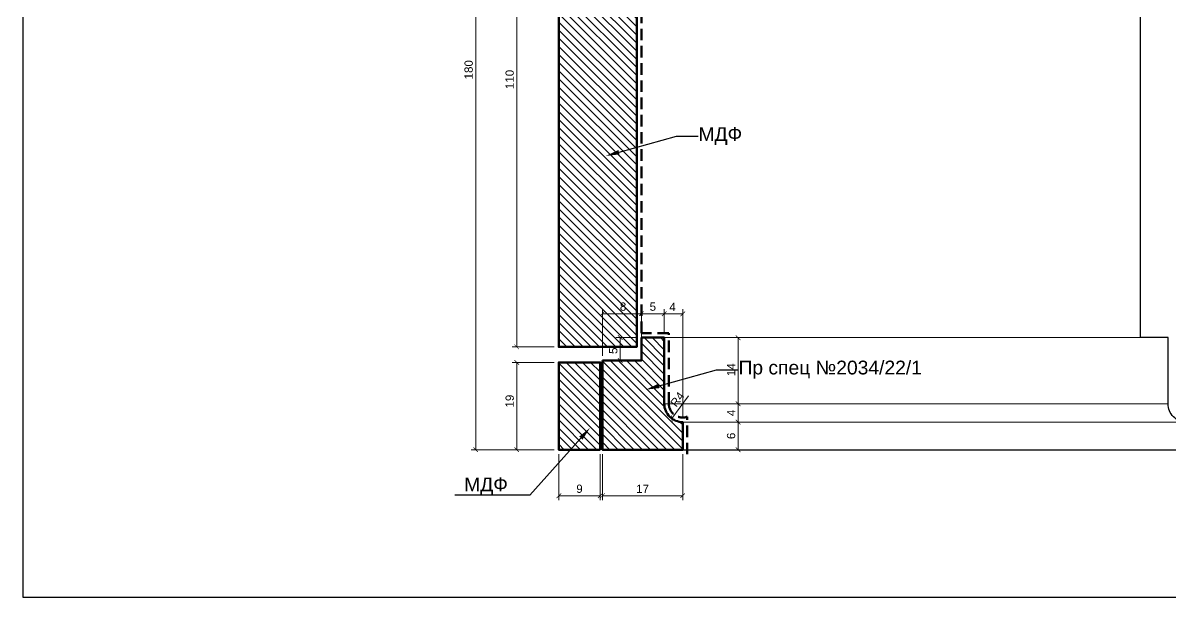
# Model space of a CAD drawing. Header units: inches. Extents: x 338 to 713, y 1045 to 1295.
# Drawn here: x 337.6 to 587.2, y 1045.3 to 1170.3 of the extents above; entities that cross this region are included whole.
import ezdxf
from ezdxf import colors
from ezdxf.entities.mleader import LeaderData, LeaderLine
from ezdxf.math import Vec2, Vec3

# ---------------------------------------------------------------- set-up
doc = ezdxf.new("R2010")
doc.units = ezdxf.units.IN
doc.header["$MEASUREMENT"] = 0
doc.linetypes.add('HIDDEN', pattern=[0.375, 0.25, -0.125])
doc.layers.add('Outside panel', color=7, linetype='Continuous', lineweight=18, true_color=0x7f5e57)
doc.layers.add('линия 50', color=1, linetype='Continuous', lineweight=140)
doc.layers.add('размеры в модели', color=7, linetype='Continuous')
doc.styles.get("Standard").update_dxf_attribs({"font": 'arial.ttf'})
doc.dimstyles.new('M_1', dxfattribs={"dimtxt": 1.8, "dimasz": 1, "dimexe": 1, "dimexo": 1, "dimgap": 0.6, "dimtad": 1, "dimdec": 0, "dimdsep": 46, "dimtxsty": 'Standard', "dimblk": 'ARCHTICK', "dimcen": -5, "dimclrd": 7, "dimclre": 7, "dimclrt": 7, "dimadec": 0, "dimazin": 0, "dimtfac": 1, "dimtdec": 0, "dimtmove": 0, "dimatfit": 3, "dimfxl": 1, "dimtolj": 1, "dimtzin": 0, "dimlwd": 5, "dimlwe": 5, "dimarcsym": 0})
pattern_1 = [(135, (-309787.5967, 95882.6299), (-0.8838834765, -0.8838834765), [])]

# ---------------------------------------------------------------- blocks, each defined once
blk = doc.blocks.new('_ArchTick')
at = {"color": 0, "linetype": 'ByBlock', "const_width": 0.15}
blk.add_lwpolyline([(-0.5, -0.5), (0.5, 0.5)], dxfattribs=at)
blk = doc.blocks.new('*D32')
at = {"color": 7, "lineweight": 5, "ltscale": 1000, "transparency": 16777216}
for p, q in [((573.8, 1257.43), (606.74, 1257.43)), ((605.74, 1257.43), (605.74, 1077.43)), ((591.76, 1077.43), (606.74, 1077.43))]:
    blk.add_line(p, q, dxfattribs=at)
at = {"layer": 'Defpoints', "color": 0, "ltscale": 1000, "transparency": 16777216}
for p in [(572.8, 1257.43), (590.76, 1077.43), (605.74, 1077.43)]:
    blk.add_point(p, dxfattribs=at)
at = {"color": 7, "lineweight": 5, "ltscale": 1000, "transparency": 16777216}
for p, rotation in [((605.74, 1257.43), 90), ((605.74, 1077.43), 270)]:
    blk.add_blockref('_ArchTick', p, dxfattribs=dict(at, rotation=rotation))
at = {"color": 7, "ltscale": 1000, "transparency": 16777216, "insert": (604.22, 1164.32), "char_height": 1.8, "attachment_point": 5, "rotation": 90}
blk.add_mtext('\\A1;180', dxfattribs=at)
blk = doc.blocks.new('*D31')
at = {"layer": 'Defpoints', "color": 0, "ltscale": 1000, "transparency": 16777216}
for p in [(481.14, 1107), (477.14, 1101.82), (481.14, 1083.43)]:
    blk.add_point(p, dxfattribs=at)
at = {"layer": 'размеры в модели', "color": 7, "lineweight": 5, "ltscale": 1000, "transparency": 16777216}
for p, q in [((477.14, 1102.82), (477.14, 1108)), ((477.14, 1107), (481.14, 1107)), ((481.14, 1084.43), (481.14, 1108))]:
    blk.add_line(p, q, dxfattribs=at)
at = {"layer": 'размеры в модели', "color": 7, "lineweight": 5, "ltscale": 1000, "transparency": 16777216, "rotation": 180}
blk.add_blockref('_ArchTick', (477.14, 1107), dxfattribs=at)
at = {"layer": 'размеры в модели', "color": 7, "lineweight": 5, "ltscale": 1000, "transparency": 16777216}
blk.add_blockref('_ArchTick', (481.14, 1107), dxfattribs=at)
at = {"layer": 'размеры в модели', "color": 7, "ltscale": 1000, "transparency": 16777216, "insert": (478.92, 1108.5), "char_height": 1.8, "attachment_point": 5}
blk.add_mtext('\\A1;4', dxfattribs=at)
blk = doc.blocks.new('*D15')
at = {"layer": 'Defpoints', "color": 0, "ltscale": 1000, "transparency": 16777216}
for p in [(467.56, 1101.82), (472.19, 1101.82), (472.15, 1096.83)]:
    blk.add_point(p, dxfattribs=at)
at = {"layer": 'размеры в модели', "color": 7, "lineweight": 5, "ltscale": 1000, "transparency": 16777216}
for p, q in [((471.19, 1101.82), (466.56, 1101.82)), ((467.56, 1096.83), (467.56, 1101.82)), ((471.15, 1096.83), (466.56, 1096.83))]:
    blk.add_line(p, q, dxfattribs=at)
for p, rotation in [((467.56, 1101.82), 90), ((467.56, 1096.83), 270)]:
    blk.add_blockref('_ArchTick', p, dxfattribs=dict(at, rotation=rotation))
at = {"layer": 'размеры в модели', "color": 7, "ltscale": 1000, "transparency": 16777216, "insert": (466.04, 1098.97), "char_height": 1.8, "attachment_point": 5, "rotation": 90}
blk.add_mtext('\\A1;5', dxfattribs=at)
blk = doc.blocks.new('*D14')
at = {"layer": 'Defpoints', "color": 0, "ltscale": 1000, "transparency": 16777216}
for p in [(481.14, 1087.43), (478.77, 1084.21)]:
    blk.add_point(p, dxfattribs=at)
at = {"layer": 'размеры в модели', "color": 7, "lineweight": 5, "ltscale": 1000, "transparency": 16777216}
blk.add_line((482.4, 1089.15), (478.77, 1084.21), dxfattribs=at)
at = {"layer": 'размеры в модели', "color": 7, "lineweight": 5, "ltscale": 1000, "transparency": 16777216, "rotation": 233.725737259468}
blk.add_blockref('_ArchTick', (478.77, 1084.21), dxfattribs=at)
at = {"layer": 'размеры в модели', "color": 7, "ltscale": 1000, "transparency": 16777216, "insert": (479.98, 1088.39), "char_height": 1.8, "attachment_point": 5, "rotation": 53.7257}
blk.add_mtext('\\A1;R4', dxfattribs=at)
blk = doc.blocks.new('*D13')
at = {"layer": 'Defpoints', "color": 0, "ltscale": 1000, "transparency": 16777216}
for p in [(481.14, 1083.43), (481.14, 1077.43), (493.2, 1077.43)]:
    blk.add_point(p, dxfattribs=at)
at = {"layer": 'размеры в модели', "color": 7, "lineweight": 5, "ltscale": 1000, "transparency": 16777216}
for p, q in [((482.14, 1083.43), (494.2, 1083.43)), ((493.2, 1083.43), (493.2, 1077.43)), ((482.14, 1077.43), (494.2, 1077.43))]:
    blk.add_line(p, q, dxfattribs=at)
for p, rotation in [((493.2, 1083.43), 90), ((493.2, 1077.43), 270)]:
    blk.add_blockref('_ArchTick', p, dxfattribs=dict(at, rotation=rotation))
at = {"layer": 'размеры в модели', "color": 7, "ltscale": 1000, "transparency": 16777216, "insert": (491.68, 1080.43), "char_height": 1.8, "attachment_point": 5, "rotation": 90}
blk.add_mtext('\\A1;6', dxfattribs=at)
blk = doc.blocks.new('*D12')
at = {"layer": 'Defpoints', "color": 0, "ltscale": 1000, "transparency": 16777216}
for p in [(477.14, 1087.43), (481.14, 1083.43), (493.2, 1083.43)]:
    blk.add_point(p, dxfattribs=at)
at = {"layer": 'размеры в модели', "color": 7, "lineweight": 5, "ltscale": 1000, "transparency": 16777216}
for p, q in [((478.14, 1087.43), (494.2, 1087.43)), ((493.2, 1087.43), (493.2, 1083.43)), ((482.14, 1083.43), (494.2, 1083.43))]:
    blk.add_line(p, q, dxfattribs=at)
for p, rotation in [((493.2, 1087.43), 90), ((493.2, 1083.43), 270)]:
    blk.add_blockref('_ArchTick', p, dxfattribs=dict(at, rotation=rotation))
at = {"layer": 'размеры в модели', "color": 7, "ltscale": 1000, "transparency": 16777216, "insert": (491.7, 1085.43), "char_height": 1.8, "attachment_point": 5, "rotation": 90}
blk.add_mtext('\\A1;4', dxfattribs=at)
blk = doc.blocks.new('*D11')
at = {"layer": 'Defpoints', "color": 0, "ltscale": 1000, "transparency": 16777216}
for p in [(477.14, 1101.82), (477.14, 1087.43), (493.2, 1087.43)]:
    blk.add_point(p, dxfattribs=at)
at = {"layer": 'размеры в модели', "color": 7, "lineweight": 5, "ltscale": 1000, "transparency": 16777216}
for p, q in [((478.14, 1101.82), (494.2, 1101.82)), ((493.2, 1101.82), (493.2, 1087.43)), ((478.14, 1087.43), (494.2, 1087.43))]:
    blk.add_line(p, q, dxfattribs=at)
for p, rotation in [((493.2, 1101.82), 90), ((493.2, 1087.43), 270)]:
    blk.add_blockref('_ArchTick', p, dxfattribs=dict(at, rotation=rotation))
at = {"layer": 'размеры в модели', "color": 7, "ltscale": 1000, "transparency": 16777216, "insert": (491.69, 1094.84), "char_height": 1.8, "attachment_point": 5, "rotation": 90}
blk.add_mtext('\\A1;14', dxfattribs=at)
blk = doc.blocks.new('*D10')
at = {"layer": 'Defpoints', "color": 0, "ltscale": 1000, "transparency": 16777216}
for p in [(477.14, 1107.04), (477.14, 1101.82), (472.15, 1096.83)]:
    blk.add_point(p, dxfattribs=at)
at = {"layer": 'размеры в модели', "color": 7, "lineweight": 5, "ltscale": 1000, "transparency": 16777216}
for p, q in [((472.15, 1097.83), (472.15, 1108.04)), ((472.15, 1107.04), (477.14, 1107.04)), ((477.14, 1102.82), (477.14, 1108.04))]:
    blk.add_line(p, q, dxfattribs=at)
at = {"layer": 'размеры в модели', "color": 7, "lineweight": 5, "ltscale": 1000, "transparency": 16777216, "rotation": 180}
blk.add_blockref('_ArchTick', (472.15, 1107.04), dxfattribs=at)
at = {"layer": 'размеры в модели', "color": 7, "lineweight": 5, "ltscale": 1000, "transparency": 16777216}
blk.add_blockref('_ArchTick', (477.14, 1107.04), dxfattribs=at)
at = {"layer": 'размеры в модели', "color": 7, "ltscale": 1000, "transparency": 16777216, "insert": (474.65, 1108.56), "char_height": 1.8, "attachment_point": 5}
blk.add_mtext('\\A1;5', dxfattribs=at)
blk = doc.blocks.new('*D9')
at = {"layer": 'Defpoints', "color": 0, "ltscale": 1000, "transparency": 16777216}
for p in [(472.15, 1107.04), (463.69, 1096.83), (472.15, 1096.83)]:
    blk.add_point(p, dxfattribs=at)
at = {"layer": 'размеры в модели', "color": 7, "lineweight": 5, "ltscale": 1000, "transparency": 16777216}
for p, q in [((463.69, 1097.83), (463.69, 1108.04)), ((463.69, 1107.04), (472.15, 1107.04)), ((472.15, 1097.83), (472.15, 1108.04))]:
    blk.add_line(p, q, dxfattribs=at)
at = {"layer": 'размеры в модели', "color": 7, "lineweight": 5, "ltscale": 1000, "transparency": 16777216, "rotation": 180}
blk.add_blockref('_ArchTick', (463.69, 1107.04), dxfattribs=at)
at = {"layer": 'размеры в модели', "color": 7, "lineweight": 5, "ltscale": 1000, "transparency": 16777216}
blk.add_blockref('_ArchTick', (472.15, 1107.04), dxfattribs=at)
at = {"layer": 'размеры в модели', "color": 7, "ltscale": 1000, "transparency": 16777216, "insert": (468.17, 1108.56), "char_height": 1.8, "attachment_point": 5}
blk.add_mtext('\\A1;8', dxfattribs=at)
blk = doc.blocks.new('*D8')
at = {"layer": 'Defpoints', "color": 0, "ltscale": 1000, "transparency": 16777216}
for p in [(454.19, 1096.43), (445.02, 1077.43), (454.19, 1077.43)]:
    blk.add_point(p, dxfattribs=at)
at = {"layer": 'размеры в модели', "color": 7, "lineweight": 5, "ltscale": 1000, "transparency": 16777216}
for p, q in [((453.19, 1096.43), (444.02, 1096.43)), ((445.02, 1096.43), (445.02, 1077.43)), ((453.19, 1077.43), (444.02, 1077.43))]:
    blk.add_line(p, q, dxfattribs=at)
for p, rotation in [((445.02, 1096.43), 90), ((445.02, 1077.43), 270)]:
    blk.add_blockref('_ArchTick', p, dxfattribs=dict(at, rotation=rotation))
at = {"layer": 'размеры в модели', "color": 7, "ltscale": 1000, "transparency": 16777216, "insert": (443.5, 1088), "char_height": 1.8, "attachment_point": 5, "rotation": 90}
blk.add_mtext('\\A1;19', dxfattribs=at)
blk = doc.blocks.new('*D7')
at = {"layer": 'Defpoints', "color": 0, "ltscale": 1000, "transparency": 16777216}
for p in [(454.19, 1209.61), (445.02, 1099.82), (454.19, 1099.82)]:
    blk.add_point(p, dxfattribs=at)
at = {"layer": 'размеры в модели', "color": 7, "lineweight": 5, "ltscale": 1000, "transparency": 16777216}
for p, q in [((453.19, 1209.61), (444.02, 1209.61)), ((445.02, 1209.61), (445.02, 1099.82)), ((453.19, 1099.82), (444.02, 1099.82))]:
    blk.add_line(p, q, dxfattribs=at)
for p, rotation in [((445.02, 1209.61), 90), ((445.02, 1099.82), 270)]:
    blk.add_blockref('_ArchTick', p, dxfattribs=dict(at, rotation=rotation))
at = {"layer": 'размеры в модели', "color": 7, "ltscale": 1000, "transparency": 16777216, "insert": (443.5, 1158.03), "char_height": 1.8, "attachment_point": 5, "rotation": 90}
blk.add_mtext('\\A1;110', dxfattribs=at)
blk = doc.blocks.new('*D2')
at = {"layer": 'Defpoints', "color": 0, "ltscale": 1000, "transparency": 16777216}
for p in [(454.2, 1257.43), (436.1, 1077.43), (454.19, 1077.43)]:
    blk.add_point(p, dxfattribs=at)
at = {"layer": 'размеры в модели', "color": 7, "lineweight": 5, "ltscale": 1000, "transparency": 16777216}
for p, q in [((453.2, 1257.43), (435.1, 1257.43)), ((436.1, 1257.43), (436.1, 1077.43)), ((453.19, 1077.43), (435.1, 1077.43))]:
    blk.add_line(p, q, dxfattribs=at)
for p, rotation in [((436.1, 1257.43), 90), ((436.1, 1077.43), 270)]:
    blk.add_blockref('_ArchTick', p, dxfattribs=dict(at, rotation=rotation))
at = {"layer": 'размеры в модели', "color": 7, "ltscale": 1000, "transparency": 16777216, "insert": (434.58, 1160.14), "char_height": 1.8, "attachment_point": 5, "rotation": 90}
blk.add_mtext('\\A1;180', dxfattribs=at)

msp = doc.modelspace()

# ---------------------------------------------------------------- hatches: boundary and pattern name
at = {"layer": 'Outside panel', "ltscale": 1000}
h = msp.add_hatch(dxfattribs=at)
h.set_pattern_fill('ANSI31', color=5, scale=10, angle=90)
h.set_pattern_definition(pattern_1)
h.paths.add_polyline_path([(471.15, 1209.61), (454.19, 1209.61), (454.19, 1099.82), (471.15, 1099.82), (471.15, 1168.69), (462.65, 1171.77, -1), (462.07, 1171.98, -1), (462.65, 1171.77), (471.15, 1168.69)])
h = msp.add_hatch(dxfattribs=at)
h.set_pattern_fill('ANSI31', color=256, scale=10, angle=90)
h.set_pattern_definition([(135, (-305608.9844, 95518.2018), (-0.8838834765, -0.8838834765), [])])
h.paths.add_polyline_path([(477.14, 1101.82), (472.15, 1101.82), (472.15, 1096.83), (463.69, 1096.83), (463.69, 1077.43), (481.14, 1077.43), (481.14, 1083.43, -0.414214), (477.14, 1087.43), (477.14, 1091.88), (471.73, 1086.93, -1), (471.27, 1086.5, -1), (471.73, 1086.93), (477.14, 1091.88)])
h = msp.add_hatch(dxfattribs=at)
h.set_pattern_fill('ANSI31', color=5, scale=10, angle=90)
h.set_pattern_definition(pattern_1)
h.paths.add_polyline_path([(463.19, 1096.43), (454.19, 1096.43), (454.19, 1077.43), (463.19, 1077.43)])

# ---------------------------------------------------------------- linework, layer by layer
at = {"color": 7, "lineweight": 15, "ltscale": 1000}
for p, q in [((476.5, 1101.82), (586.76, 1101.82)), ((477.14, 1087.43), (586.76, 1087.43)), ((481.14, 1083.43), (590.76, 1083.43))]:
    msp.add_line(p, q, dxfattribs=at)
at = {"color": 6, "ltscale": 1000}
msp.add_lwpolyline([(337.6, 1045.34), (712.6, 1045.34), (712.6, 1295.34), (337.6, 1295.34)], close=True, dxfattribs=at)
at = {"color": 7}
msp.add_lwpolyline([(481.14, 1077.43), (590.76, 1077.43), (590.76, 1083.43, -0.414214), (586.76, 1087.43), (586.76, 1101.82), (580.77, 1101.82), (580.77, 1209.61), (589.83, 1209.61), (589.83, 1218.22), (586.66, 1218.22), (586.66, 1218.22, 0.315042), (589.88, 1225.82, 0.223867), (585.9, 1229.76, -0.531016), (584.15, 1239.26), (584.15, 1242.59, -0.395599), (580.08, 1246.59), (580.08, 1250.25), (577.58, 1250.25), (577.58, 1250.89, 0.873944), (576.51, 1257.32), (467.09, 1257.32)], format="xyb", dxfattribs=at)
at = {"layer": 'линия 50', "color": 1, "linetype": 'HIDDEN', "ltscale": 10, "true_color": 0xff0909}
msp.add_lwpolyline([(482.14, 1076.43), (482.14, 1076.43), (482.14, 1084.6, -0.51766), (478.14, 1087.43), (478.14, 1102.82), (472.15, 1102.82), (472.15, 1208.61), (481.2, 1208.61), (481.2, 1219.22), (479.63, 1219.22, 0.226076), (481.22, 1226.09, 0.224949), (476.64, 1230.69, -0.555857), (475.53, 1238.81), (475.53, 1243.72, -0.487035), (471.46, 1246.61), (471.46, 1251.25), (470.25, 1251.25, 0.649356), (466.88, 1258.32), (454.2, 1258.32)], format="xyb", dxfattribs=at)
at = {"layer": 'линия 50', "color": 7}
for points in [[(471.15, 1209.61), (454.19, 1209.61), (454.19, 1099.82), (471.15, 1099.82)], [(463.19, 1077.43), (454.19, 1077.43), (454.19, 1096.43), (463.19, 1096.43)]]:
    msp.add_lwpolyline(points, close=True, dxfattribs=at)
msp.add_lwpolyline([(472.15, 1101.82), (472.15, 1096.83), (463.69, 1096.83)], dxfattribs=at)
msp.add_lwpolyline([(463.69, 1096.83), (463.69, 1077.43), (481.14, 1077.43), (481.14, 1083.43, -0.414214), (477.14, 1087.43), (477.14, 1101.82), (472.15, 1101.82)], format="xyb", dxfattribs=at)

# ---------------------------------------------------------------- dimensions: what is measured, and where the dimension line sits
at = {"color": 5, "ltscale": 1000}
dim = msp.add_linear_dim(base=(605.74, 1077.43), p1=(572.8, 1257.43), p2=(590.76, 1077.43), angle=90, dimstyle='M_1', dxfattribs=at)
dim.commit()
dim.dimension.update_dxf_attribs({"geometry": '*D32', "text_midpoint": (605.74, 1164.32), "dimtype": 128})
at = {"layer": 'размеры в модели', "color": 5, "ltscale": 1000}
for base, p1, p2, picture, middle in [((436.1, 1077.43), (454.2, 1257.43), (454.19, 1077.43), '*D2', (436.1, 1160.14)), ((445.02, 1099.82), (454.19, 1209.61), (454.19, 1099.82), '*D7', (445.02, 1158.03)), ((467.56, 1101.82), (472.15, 1096.83), (472.19, 1101.82), '*D15', (467.56, 1098.97)), ((493.2, 1087.43), (477.14, 1101.82), (477.14, 1087.43), '*D11', (493.2, 1094.84)), ((445.02, 1077.43), (454.19, 1096.43), (454.19, 1077.43), '*D8', (445.02, 1088))]:
    dim = msp.add_linear_dim(base=base, p1=p1, p2=p2, angle=90, dimstyle='M_1', dxfattribs=at)
    dim.commit()
    dim.dimension.update_dxf_attribs({"geometry": picture, "text_midpoint": middle, "dimtype": 128})
for base, p1, p2, picture, middle in [((472.15, 1107.04), (463.69, 1096.83), (472.15, 1096.83), '*D9', (468.17, 1107.04)), ((481.14, 1107), (477.14, 1101.82), (481.14, 1083.43), '*D31', (478.92, 1107))]:
    dim = msp.add_linear_dim(base=base, p1=p1, p2=p2, dimstyle='M_1', dxfattribs=at)
    dim.commit()
    dim.dimension.update_dxf_attribs({"geometry": picture, "text_midpoint": middle, "dimtype": 128})
dim = msp.add_linear_dim(base=(477.14, 1107.04), p1=(472.15, 1096.83), p2=(477.14, 1101.82), dimstyle='M_1', dxfattribs=at)
dim.commit()
dim.dimension.update_dxf_attribs({"geometry": '*D10', "text_midpoint": (474.65, 1108.56)})
dim = msp.add_radius_dim(center=(481.14, 1087.43), mpoint=(478.77, 1084.21), dimstyle='M_1', dxfattribs=at)
dim.commit()
dim.dimension.update_dxf_attribs({"geometry": '*D14', "text_midpoint": (481.19, 1087.5), "dimtype": 132})
for base, p1, p2, picture, middle in [((493.2, 1083.43), (477.14, 1087.43), (481.14, 1083.43), '*D12', (491.7, 1085.43)), ((493.2, 1077.43), (481.14, 1083.43), (481.14, 1077.43), '*D13', (491.68, 1080.43))]:
    dim = msp.add_linear_dim(base=base, p1=p1, p2=p2, angle=90, dimstyle='M_1', dxfattribs=at)
    dim.commit()
    dim.dimension.update_dxf_attribs({"geometry": picture, "text_midpoint": middle})
for base, p1, p2 in [((463.19, 1067.41), (454.19, 1077.43), (463.19, 1077.43)), ((481.14, 1067.41), (463.69, 1077.43), (481.14, 1077.43))]:
    msp.add_linear_dim(base=base, p1=p1, p2=p2, dimstyle='M_1', dxfattribs=at).render()

# ---------------------------------------------------------------- leaders
at = {"color": 7, "ltscale": 1000}
ml = msp.add_multileader_mtext('Standard', dxfattribs=at)
ml.set_content('\\A1;Пр спец №2034/22/1  ', color=7)
ml.set_leader_properties()
ml.build(insert=Vec2(0, 0))
ml.multileader.update_dxf_attribs({"text_right_attachment_type": 6, "dogleg_length": 0.36, "arrow_head_size": 3})
ctx = ml.context
ctx.base_point, ctx.char_height, ctx.arrow_head_size, ctx.landing_gap_size, ctx.plane_origin = Vec3(493.2, 1094.84), 3, 3, 0.09, Vec3(454.54, 1087.77)
ctx.right_attachment = 6
notes = []
notes.append((ctx, [(1, (1, 1, 0), (488.52, 1094.84), (1, 0), 4.68, [(0, [(473.12, 1090.5)], 0, [])])]))
ctx.mtext.insert, ctx.mtext.flow_direction = Vec3(493.29, 1096.81), 5
at = {"layer": 'размеры в модели', "color": 7, "ltscale": 1000}
ml = msp.add_multileader_mtext('Standard', dxfattribs=at)
ml.set_content('\\A1;МДФ', color=7)
ml.set_leader_properties()
ml.build(insert=Vec2(0, 0))
ml.multileader.update_dxf_attribs({"text_right_attachment_type": 6, "dogleg_length": 0.36, "arrow_head_size": 3})
ctx = ml.context
ctx.base_point, ctx.char_height, ctx.arrow_head_size, ctx.landing_gap_size, ctx.plane_origin = Vec3(484.48, 1145.72), 3, 3, 0.09, Vec3(445.82, 1138.66)
ctx.right_attachment = 6
notes.append((ctx, [(1, (1, 1, 0), (479.8, 1145.72), (1, 0), 4.68, [(0, [(464.4, 1141.38)], 0, [])])]))
ctx.mtext.insert, ctx.mtext.flow_direction = Vec3(484.57, 1147.64), 5
ml = msp.add_multileader_mtext('Standard', dxfattribs=at)
ml.set_content('\\A1;МДФ  ', color=7)
ml.set_leader_properties()
ml.build(insert=Vec2(0, 0))
ml.multileader.update_dxf_attribs({"text_right_attachment_type": 6, "dogleg_length": 0.36, "arrow_head_size": 3})
ctx = ml.context
ctx.base_point, ctx.char_height, ctx.arrow_head_size, ctx.landing_gap_size, ctx.plane_origin = Vec3(433.99, 1069.38), 3, 3, 0.09, Vec3(446.07, 1051.52)
ctx.right_attachment, ctx.text_align_type = 6, 2
notes.append((ctx, [(0, (1, 1, 0), (447.88, 1067.53), (-1, 0), 4.68, [(0, [(460.99, 1082.19)], 0, [])])]))
ctx.mtext.insert, ctx.mtext.alignment, ctx.mtext.flow_direction = Vec3(443.11, 1071.37), 3, 5
for ctx, leaders in notes:
    for number, flags, end, landing, length, lines in leaders:
        leader = LeaderData()
        leader.index, (leader.has_last_leader_line, leader.has_dogleg_vector, leader.attachment_direction) = number, flags
        leader.last_leader_point, leader.dogleg_vector, leader.dogleg_length = Vec3(end), Vec3(landing), length
        for number, points, colour, breaks in lines:
            line = LeaderLine()
            line.index, line.vertices, line.color, line.breaks = number, Vec3.list(points), colors.encode_raw_color(colour), breaks
            leader.lines.append(line)
        ctx.leaders.append(leader)

doc.saveas('drawing.dxf')
